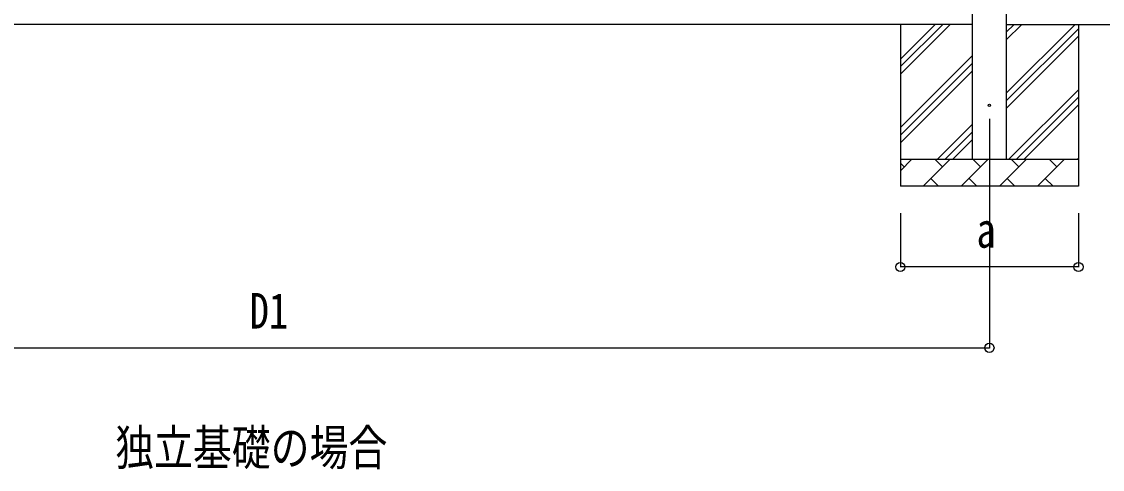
# Model space of a CAD drawing. Units: millimetres, scale not verified. Extents: x -16820 to 16820, y -11880 to 11880.
# Drawn here: x -12856 to -8851, y -6852 to -5191 of the extents above; entities that cross this region are included whole.
import ezdxf
from ezdxf.enums import TextEntityAlignment as Align

# ---------------------------------------------------------------- set-up
doc = ezdxf.new("R2010")
doc.units = ezdxf.units.MM
doc.header["$LTSCALE"] = 60
for name, color, linetype in [('0-2_USER1', 3, 'Continuous'), ('0-4_YKK_12', 2, 'Continuous'), ('0-5_YKK_13', 4, 'Continuous'), ('0-6_YKK_A1', 4, 'Continuous'), ('0-7_YKK_D', 6, 'Continuous')]:
    doc.layers.add(name, color=color, linetype=linetype)
doc.styles.add('ＭＳ ゴシック', font='')
doc.styles.get('ＭＳ ゴシック').set_extended_font_data('MS Gothic')

msp = doc.modelspace()

# ---------------------------------------------------------------- linework, layer by layer
at = {"layer": '0-4_YKK_12'}
msp.add_line((-9269.35, -5551.19), (-9269.35, -6051.19), dxfattribs=at)
at = {"layer": '0-5_YKK_13'}
msp.add_circle((-9269.35, -5501.19), 4.5, dxfattribs=at)
at = {"layer": '0-6_YKK_A1'}
for p, q in [((-9331.85, -5701.19), (-9331.85, -2846.19)), ((-9206.85, -2846.19), (-9206.85, -5701.19)), ((-9331.85, -5201.19), (-14479.85, -5201.19)), ((-9599.35, -5201.19), (-9599.35, -5801.19)), ((-9599.35, -5386.24), (-9414.3, -5201.19)), ((-9599.35, -5357.95), (-9442.58, -5201.19)), ((-9599.35, -5329.67), (-9470.86, -5201.19)), ((-9206.85, -5201.19), (-8436.85, -5201.19)), ((-9206.85, -5456.29), (-8951.75, -5201.19)), ((-9206.85, -5258.3), (-9149.74, -5201.19)), ((-9206.85, -5230.01), (-9178.02, -5201.19)), ((-8939.35, -5201.19), (-8939.35, -5801.19)), ((-9206.85, -5484.57), (-8939.35, -5217.07)), ((-9206.85, -5512.85), (-8939.35, -5245.35)), ((-9599.35, -5584.23), (-9331.85, -5316.73)), ((-9599.35, -5612.51), (-9331.85, -5345.01)), ((-9599.35, -5640.8), (-9331.85, -5373.3)), ((-9197.19, -5701.19), (-8939.35, -5443.34)), ((-9168.9, -5701.19), (-8939.35, -5471.63)), ((-9140.62, -5701.19), (-8939.35, -5499.91)), ((-9461.75, -5701.19), (-9331.85, -5571.29)), ((-9433.46, -5701.19), (-9331.85, -5599.57)), ((-9405.18, -5701.19), (-9331.85, -5627.85)), ((-9599.35, -5701.19), (-8939.35, -5701.19)), ((-9599.35, -5744.08), (-9556.45, -5701.19)), ((-9585.01, -5729.74), (-9599.35, -5715.4)), ((-9515.03, -5801.19), (-9415.03, -5701.19)), ((-9443.59, -5729.74), (-9472.14, -5701.19)), ((-9373.61, -5801.19), (-9273.61, -5701.19)), ((-9302.16, -5729.74), (-9330.72, -5701.19)), ((-9232.19, -5801.19), (-9132.19, -5701.19)), ((-9160.74, -5729.74), (-9189.3, -5701.19)), ((-9090.77, -5801.19), (-8990.77, -5701.19)), ((-9019.32, -5729.74), (-9047.87, -5701.19)), ((-8942.63, -5701.19), (-8939.35, -5697.9)), ((-8939.35, -5801.19), (-9599.35, -5801.19)), ((-9486.48, -5772.63), (-9457.92, -5801.19)), ((-9345.06, -5772.63), (-9316.5, -5801.19)), ((-9203.64, -5772.63), (-9175.08, -5801.19)), ((-9062.21, -5772.63), (-9033.66, -5801.19))]:
    msp.add_line(p, q, dxfattribs=at)
at = {"layer": '0-7_YKK_D'}
for p, q in [((-9599.35, -5901.19), (-9599.35, -6102.19)), ((-9269.35, -5901.19), (-9269.35, -6402.19)), ((-8939.35, -5901.19), (-8939.35, -6102.19)), ((-8939.35, -6101.19), (-9599.35, -6101.19)), ((-14542.35, -6401.19), (-9269.35, -6401.19))]:
    msp.add_line(p, q, dxfattribs=at)
for centre in [(-9599.35, -6101.19), (-8939.35, -6101.19), (-9269.35, -6401.19)]:
    msp.add_circle(centre, 17, dxfattribs=at)

# ---------------------------------------------------------------- texts
at = {"layer": '0-2_USER1', "style": 'ＭＳ ゴシック', "width": 0.8}
msp.add_text('独立基礎の場合', height=132, dxfattribs=at).set_placement((-12509.31, -6876.69), align=Align.BOTTOM_LEFT)
at = {"layer": '0-7_YKK_D', "style": 'ＭＳ ゴシック', "width": 0.8}
for s, p in [('a', (-9317.35, -6069.19)), ('D1', (-12011.45, -6369.19))]:
    msp.add_text(s, height=132, dxfattribs=at).set_placement(p, align=Align.BOTTOM_LEFT)

doc.saveas('drawing.dxf')
